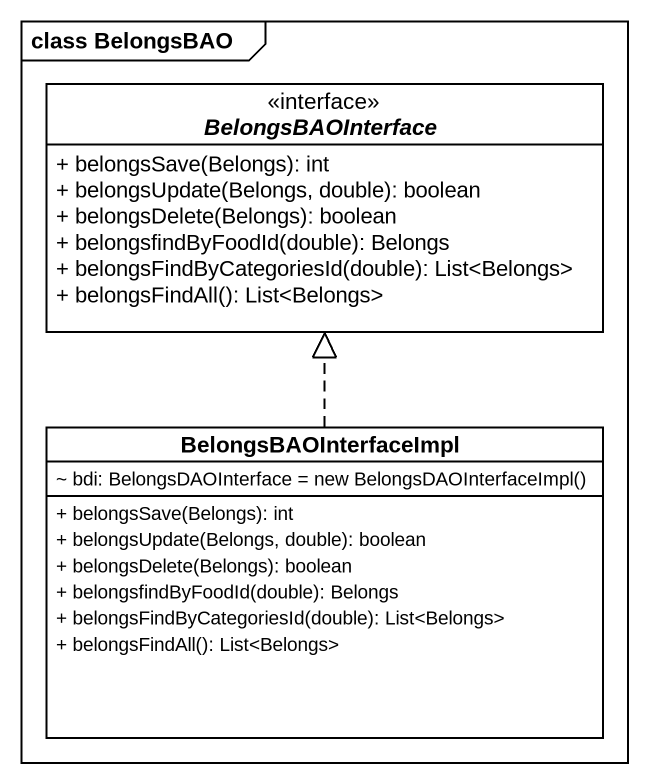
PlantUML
@startuml
mainframe class BelongsBAO
hide circle
hide empty members
skinparam classAttributeIconSize 0
interface BelongsBAOInterface <<interface>> {
  + belongsSave(Belongs): int
  + belongsUpdate(Belongs, double): boolean
  + belongsDelete(Belongs): boolean
  + belongsfindByFoodId(double): Belongs
  + belongsFindByCategoriesId(double): List<Belongs>
  + belongsFindAll(): List<Belongs>
}
class BelongsBAOInterfaceImpl {
  {field} ~ bdi: BelongsDAOInterface = new BelongsDAOInterfaceImpl()
  + belongsSave(Belongs): int
  + belongsUpdate(Belongs, double): boolean
  + belongsDelete(Belongs): boolean
  + belongsfindByFoodId(double): Belongs
  + belongsFindByCategoriesId(double): List<Belongs>
  + belongsFindAll(): List<Belongs>
}
BelongsBAOInterfaceImpl .up.|> BelongsBAOInterface
@enduml
